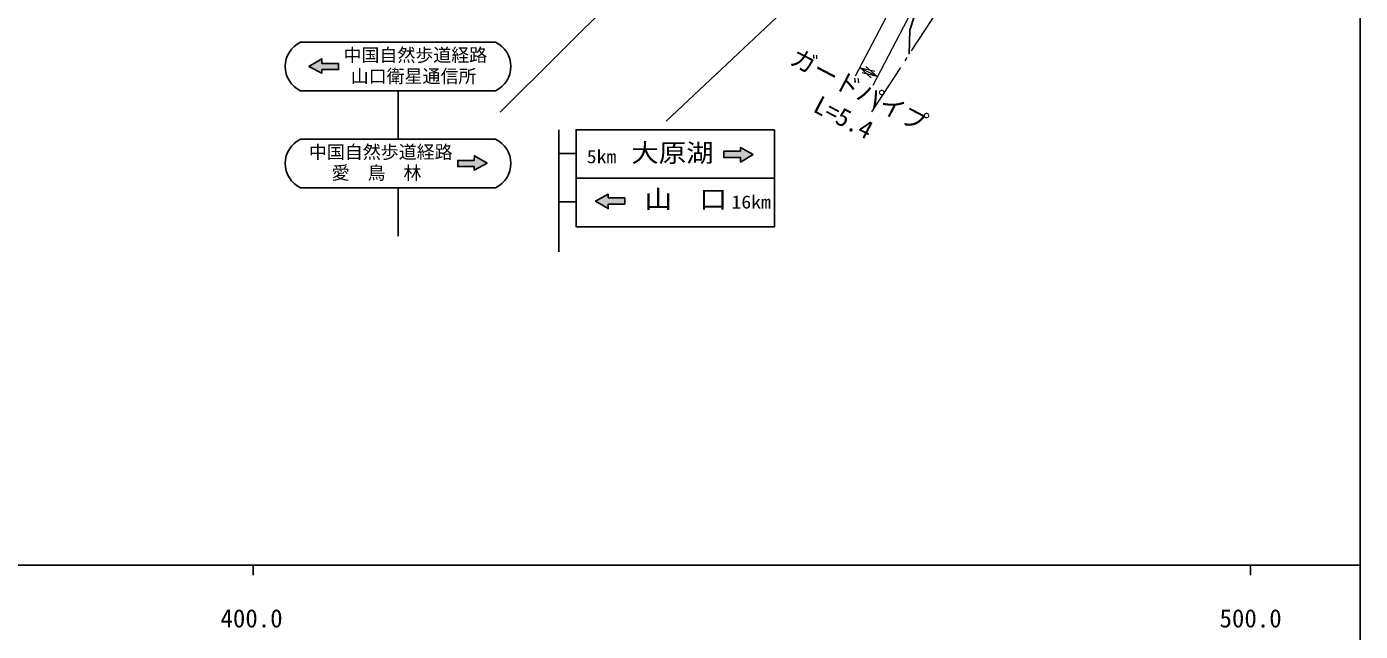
# Model space of a CAD drawing. Units: millimetres, scale not verified. Extents: x 40000 to 680000, y 20000 to 380000.
# Drawn here: x 445300 to 579000, y 198357 to 258966 of the extents above; entities that cross this region are included whole.
import ezdxf
from ezdxf.enums import TextEntityAlignment as Align

# ---------------------------------------------------------------- set-up
doc = ezdxf.new("R2010")
doc.units = ezdxf.units.MM
doc.header["$LTSCALE"] = 1000
for name, color, linetype, lineweight in [('M-BGD', 7, 'Continuous', 25), ('M-BMK-HTXT', 7, 'Continuous', 13), ('M-STR-HTXT', 7, 'Continuous', 13), ('M-STR-STRC', 7, 'Continuous', 25), ('M-TTL-BAND', 7, 'Continuous', 25)]:
    doc.layers.add(name, color=color, linetype=linetype, lineweight=lineweight)
doc.styles.add('ＭＳ ゴシック', font='')
doc.styles.get('ＭＳ ゴシック').set_extended_font_data('MS Gothic')

msp = doc.modelspace()

# ---------------------------------------------------------------- hatches: boundary and pattern name
at = {"layer": 'M-STR-STRC'}
for points in [[(474886, 254666), (474887, 254290), (473601, 254990), (474883, 255747), (474885, 255283), (476551, 255287), (476552, 254666)], [(490176, 244946), (490175, 244570), (491461, 245270), (490179, 246027), (490176, 245563), (488510, 245567), (488509, 244946)], [(516847, 246479), (516847, 246853), (518126, 246153), (516848, 245401), (516846, 245864), (515187, 245864), (515187, 246483)], [(515187, 246483), (516847, 246479), (516847, 246853), (518126, 246153), (516848, 245401), (516846, 245864), (515187, 245864)], [(503606, 241802), (503606, 242177), (502327, 241476), (503605, 240725), (503607, 241188), (505267, 241188), (505266, 241806)], [(505266, 241806), (503606, 241802), (503606, 242177), (502327, 241476), (503605, 240725), (503607, 241188), (505267, 241188)]]:
    msp.add_hatch(color=256, dxfattribs=at).paths.add_polyline_path(points)

# ---------------------------------------------------------------- linework, layer by layer
at = {"layer": 'M-BGD'}
for p, q in [((533837, 258627), (534621, 260980)), ((533770, 256210), (533837, 258627))]:
    msp.add_line(p, q, dxfattribs=at)
at = {"layer": 'M-BMK-HTXT'}
for p, q in [((536718, 260730), (533986, 256543)), ((533549, 255873), (533331, 255538)), ((532894, 254868), (529989, 250415))]:
    msp.add_line(p, q, dxfattribs=at)
at = {"layer": 'M-STR-HTXT'}
for p, q in [((539152, 274552), (528354, 253995)), ((540910, 273629), (530112, 253072)), ((528819, 254881), (530577, 253957)), ((528819, 254881), (529973, 253851)), ((528819, 254881), (530322, 254515)), ((530577, 253957), (529075, 254323)), ((530577, 253957), (529423, 254987))]:
    msp.add_line(p, q, dxfattribs=at)
at = {"layer": 'M-STR-STRC'}
for p, q in [((528029, 285585), (492776, 250388)), ((541000, 279229), (509406, 249497)), ((492313, 257406), (472749, 257406)), ((472749, 252546), (492313, 252546)), ((482531, 252546), (482531, 247686)), ((472749, 247686), (492313, 247686)), ((498653, 236386), (498653, 248629)), ((520283, 248629), (500380, 248629)), ((498653, 246260), (500380, 246260)), ((492313, 242826), (472749, 242826)), ((482531, 242826), (482531, 237966)), ((498653, 241400), (500380, 241400))]:
    msp.add_line(p, q, dxfattribs=at)
for points in [[(474886, 254666), (474887, 254290), (473601, 254990), (474883, 255747), (474885, 255283), (476551, 255287), (476552, 254666)], [(520283, 248629), (520283, 243769), (500380, 243769), (500380, 248629)], [(490176, 244946), (490175, 244570), (491461, 245270), (490179, 246027), (490176, 245563), (488510, 245567), (488509, 244946)], [(516847, 246479), (516847, 246853), (518126, 246153), (516848, 245401), (516846, 245864), (515187, 245864), (515187, 246483)], [(520283, 243769), (520283, 238909), (500380, 238909), (500380, 243769)], [(503606, 241802), (503606, 242177), (502327, 241476), (503605, 240725), (503607, 241188), (505267, 241188), (505266, 241806)]]:
    msp.add_lwpolyline(points, close=True, dxfattribs=at)
for centre, start, end in [((473910, 254976), 115.53815, 244.46185), ((491152, 254976), 295.53815, 64.46185), ((473910, 245256), 115.53815, 244.46185), ((491152, 245256), 295.53815, 64.46185)]:
    msp.add_arc(centre, 2693, start, end, dxfattribs=at)
at = {"layer": 'M-TTL-BAND'}
for p, q in [((579000, 20000), (579000, 370000)), ((40000, 205000), (579000, 205000)), ((468000, 205000), (468000, 204000)), ((568000, 205000), (568000, 204000))]:
    msp.add_line(p, q, dxfattribs=at)

# ---------------------------------------------------------------- texts
at = {"layer": 'M-STR-HTXT', "style": 'ＭＳ ゴシック'}
for s, p in [('ガードパイプ', (528071, 251321)), ('  L=5.4', (525413, 249154))]:
    msp.add_text(s, height=1833, rotation=332.289, dxfattribs=at).set_placement(p, align=Align.BOTTOM_CENTER)
at = {"layer": 'M-STR-STRC', "style": 'ＭＳ ゴシック'}
for s, p in [('中国自然歩道経路', (484262, 255067)), ('山口衛星通信所', (484086, 252945)), ('中国自然歩道経路', (480799, 245347)), ('愛\u3000鳥\u3000林', (480375, 243258))]:
    msp.add_text(s, height=1320, dxfattribs=at).set_placement(p, align=Align.BOTTOM_CENTER)
at = {"layer": 'M-STR-STRC', "style": 'ＭＳ ゴシック', "width": 1.1}
for s, height, p in [('大原湖', 1833, (510041, 244852)), ('5km', 1320, (502930, 244885)), ('山\u3000口', 1833, (511373, 240215)), ('16km', 1320, (517933, 240336))]:
    msp.add_text(s, height=height, dxfattribs=at).set_placement(p, align=Align.BOTTOM_CENTER)
at = {"layer": 'M-TTL-BAND', "style": 'ＭＳ ゴシック'}
for s, p in [('400.0', (467844, 198195)), ('500.0', (568000, 198195))]:
    msp.add_text(s, height=1833, dxfattribs=at).set_placement(p, align=Align.BOTTOM_CENTER)

doc.saveas('drawing.dxf')
